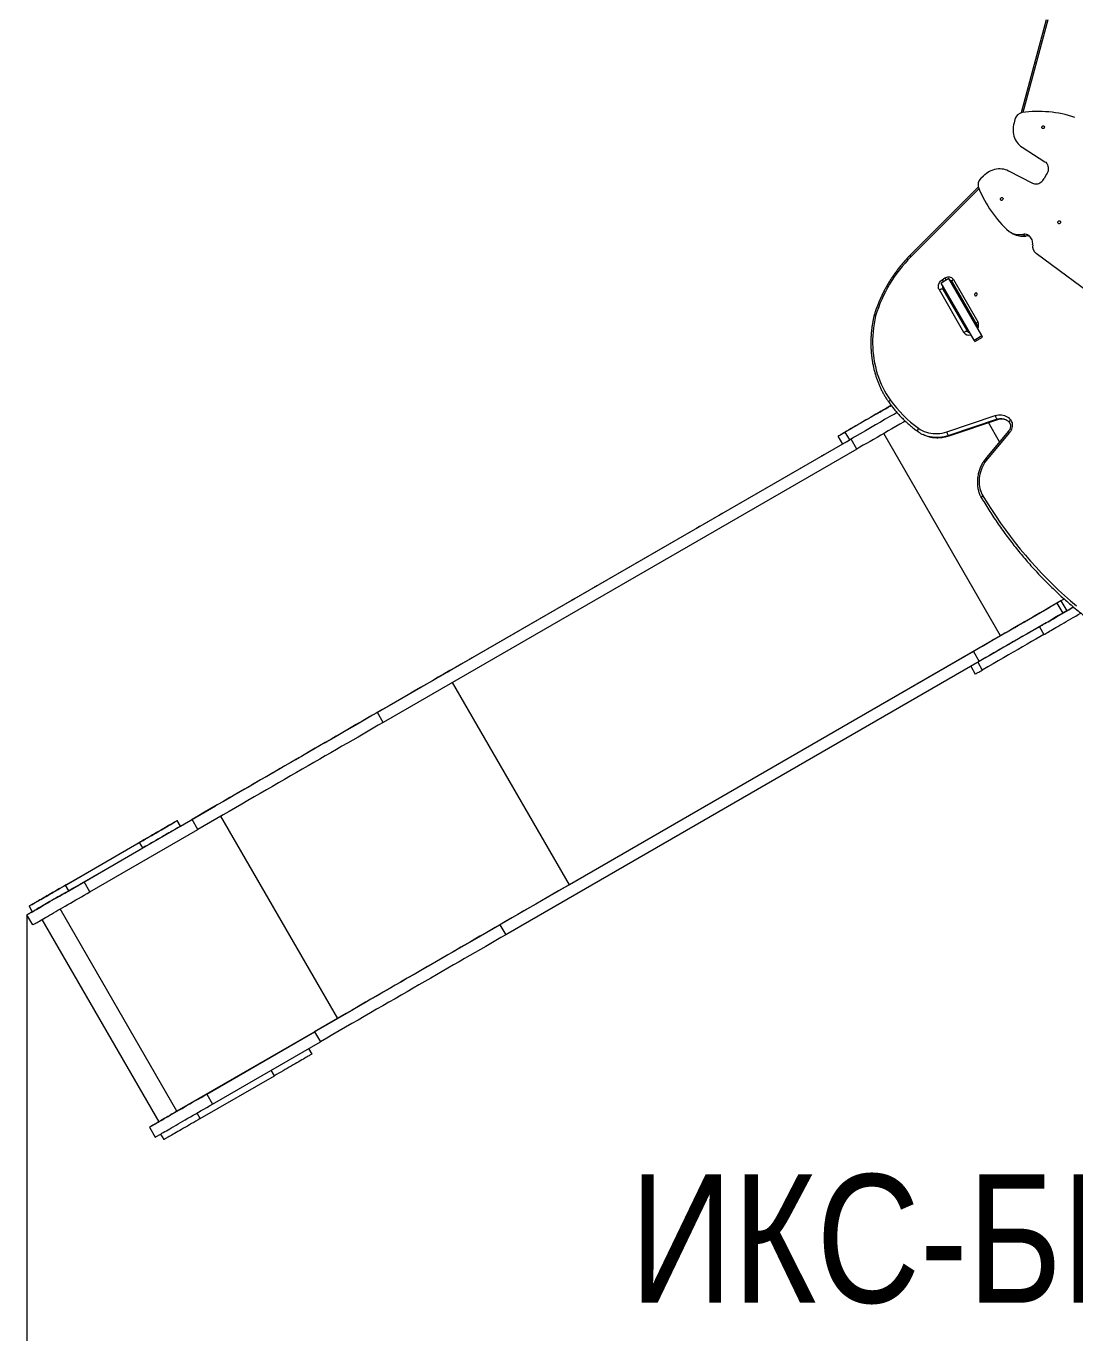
# Model space of a CAD drawing. Header units: millimetres. Extents: x -5713 to 5719, y -6024 to 5481.
# Drawn here: x -3600 to -1148, y -1037 to 2017 of the extents above; entities that cross this region are included whole.
import ezdxf

# ---------------------------------------------------------------- set-up
doc = ezdxf.new("R2010")
doc.units = ezdxf.units.MM
for name, color, linetype in [('DIKOM_АРТИКУЛ', 7, 'Continuous'), ('DIKOM_ОБЪЕКТ', 7, 'Continuous'), ('DIKOM_РАЗМЕР_ЗОНА', 7, 'Continuous'), ('DIKOM_РАЗМЕР_ОБЪЕКТА', 7, 'Continuous')]:
    doc.layers.add(name, color=color, linetype=linetype)
doc.styles.add('style1', font='arial.ttf', dxfattribs={"width": 0.8})
doc.dimstyles.new('1-50', dxfattribs={"dimtxt": 300, "dimasz": 200, "dimexe": 100, "dimexo": 0, "dimgap": 100, "dimtad": 1, "dimdec": 0, "dimtxsty": 'style1', "dimcen": 0, "dimclrd": 7, "dimclre": 7, "dimadec": 1, "dimazin": 2, "dimtfac": 1, "dimtdec": 0, "dimtmove": 1, "dimatfit": 3, "dimfxl": 0, "dimlwd": 25, "dimlwe": 18, "dimarcsym": 0})

# ---------------------------------------------------------------- blocks, each defined once
blk = doc.blocks.new('*D16')
at = {"layer": 'Defpoints', "color": 0, "transparency": 16777216}
for p in [(2713.8, 2377.7), (-3598, -60.3), (-3598, -5183.9)]:
    blk.add_point(p, dxfattribs=at)
at = {"layer": 'DIKOM_РАЗМЕР_ОБЪЕКТА', "color": 7, "lineweight": 18, "transparency": 16777216}
for p, q in [((2713.8, 2377.7), (2713.8, -5283.9)), ((-3598, -60.3), (-3598, -5283.9))]:
    blk.add_line(p, q, dxfattribs=at)
at = {"layer": 'DIKOM_РАЗМЕР_ОБЪЕКТА', "color": 7, "lineweight": 25, "transparency": 16777216}
blk.add_line((2513.8, -5183.9), (-3398, -5183.9), dxfattribs=at)
at = {"layer": 'DIKOM_РАЗМЕР_ОБЪЕКТА', "color": 7, "transparency": 16777216}
for points in [[(-3398, -5150.5), (-3398, -5217.2), (-3598, -5183.9)], [(2513.8, -5150.5), (2513.8, -5217.2), (2713.8, -5183.9)]]:
    blk.add_solid(points, dxfattribs=at)
at = {"layer": 'DIKOM_РАЗМЕР_ОБЪЕКТА', "color": 0, "transparency": 16777216, "insert": (-444.9, -4930.6), "char_height": 300, "attachment_point": 5, "style": 'style1'}
blk.add_mtext('6300', dxfattribs=at)
blk = doc.blocks.new('*D14')
at = {"layer": 'Defpoints', "color": 0, "transparency": 16777216}
for p in [(3820.9, 1133.9), (-5713, -129.1), (3820.9, -5924.4)]:
    blk.add_point(p, dxfattribs=at)
at = {"layer": 'DIKOM_РАЗМЕР_ЗОНА', "color": 7, "lineweight": 18, "transparency": 16777216}
for p, q in [((3820.9, 1133.9), (3820.9, -6024.4)), ((-5713, -129.1), (-5713, -6024.4))]:
    blk.add_line(p, q, dxfattribs=at)
at = {"layer": 'DIKOM_РАЗМЕР_ЗОНА', "color": 7, "lineweight": 25, "transparency": 16777216}
blk.add_line((-5513, -5924.4), (3620.9, -5924.4), dxfattribs=at)
at = {"layer": 'DIKOM_РАЗМЕР_ЗОНА', "color": 7, "transparency": 16777216}
for points in [[(-5513, -5891.1), (-5513, -5957.7), (-5713, -5924.4)], [(3620.9, -5891.1), (3620.9, -5957.7), (3820.9, -5924.4)]]:
    blk.add_solid(points, dxfattribs=at)
at = {"layer": 'DIKOM_РАЗМЕР_ЗОНА', "color": 0, "transparency": 16777216, "insert": (-409.5, -5671.2), "char_height": 300, "attachment_point": 5, "style": 'style1'}
blk.add_mtext('9600', dxfattribs=at)

msp = doc.modelspace()

# ---------------------------------------------------------------- linework, layer by layer
at = {"layer": 'DIKOM_ОБЪЕКТ', "color": 7, "linetype": 'Continuous', "lineweight": 15}
for p, q in [((-1215.3, 2032), (-1273.6, 1814.3)), ((-1211.4, 2032), (-1269.5, 1815.1)), ((-1288.2, 1798.7), (-1290.3, 1791)), ((-1271.5, 1734), (-1218.3, 1700.2)), ((-1367.6, 1661.3), (-1361.9, 1667)), ((-1303.2, 1679.2), (-1247.3, 1650)), ((-1214, 1671.1), (-1220, 1660.8)), ((-1373.8, 1640.8), (-1533.1, 1481.4)), ((-1372.4, 1636.9), (-1531.2, 1478.1)), ((-1298.9, 1535.5), (-1292.2, 1531.6)), ((-1269.7, 1530.3), (-1263, 1526.4)), ((-1055.2, 1349.4), (-1238.7, 1485.6)), ((-1442.5, 1427.1), (-1460.7, 1416.6)), ((-1383.7, 1283.2), (-1460.7, 1416.6)), ((-1458.4, 1424.2), (-1451.9, 1428.5)), ((-1365.5, 1293.7), (-1442.5, 1427.1)), ((-1434.9, 1419.5), (-1377.8, 1320.7)), ((-1432, 1424.9), (-1374.9, 1326)), ((-1407.5, 1301.3), (-1464.8, 1400.6)), ((-1456.3, 1402.9), (-1399, 1303.6)), ((-1455.8, 1402.6), (-1456.3, 1402.9)), ((-1398.5, 1303.4), (-1455.8, 1402.6)), ((-1397.9, 1302.7), (-1455.2, 1402)), ((-1411.6, 1375.3), (-1412.4, 1374.8)), ((-1411.8, 1374.7), (-1412.1, 1374.5)), ((-1386.5, 1330), (-1384.1, 1331.4)), ((-1385.5, 1328.3), (-1383, 1329.7)), ((-1399, 1303.6), (-1398.5, 1303.4)), ((-1383.7, 1283.2), (-1365.5, 1293.7)), ((-1381.8, 1279.9), (-1383.7, 1283.2)), ((-1381.8, 1279.9), (-1363.6, 1290.4)), ((-1363.6, 1290.4), (-1365.5, 1293.7)), ((-1598.5, 1118.2), (-1598.5, 1118.2)), ((-1447.5, 1068.8), (-1334, 1106.8)), ((-1514.7, 1069.2), (-1514.3, 1069)), ((-1329.5, 1098), (-1443, 1059.9)), ((-1441.8, 1059.7), (-1328.3, 1097.8)), ((-1303, 1070.4), (-1354.9, 1008.5)), ((-1323.9, 1045.5), (-1349.9, 1090.5)), ((-1671.4, 1051.8), (-2778.7, 412.7)), ((-1691.4, 1040.3), (-2583, 525.7)), ((-1701.9, 1058.5), (-1691.4, 1040.3)), ((-1685.5, 1067.9), (-1675, 1049.7)), ((-1657.9, 1028.4), (-1671.4, 1051.8)), ((-1321.8, 592), (-1594.8, 1064.8)), ((-1300.6, 1067.5), (-1352.5, 1005.6)), ((-1657.9, 1028.4), (-2765.2, 389.3)), ((-1180.6, 673.5), (-1190, 668.1)), ((-1180.6, 673.5), (-1167.1, 650.1)), ((-1190, 668.1), (-1176.5, 644.7)), ((-1167.1, 650.1), (-1176.5, 644.7)), ((-1231.1, 613.1), (-1220.6, 594.9)), ((-1321.8, 592), (-2329.9, 10.2)), ((-1384.9, 555.6), (-2492.2, -83.5)), ((-1384.9, 555.6), (-1371.4, 532.2)), ((-1371.4, 532.2), (-2478.7, -106.9)), ((-1391.4, 520.7), (-1380.9, 502.5)), ((-1375, 530.1), (-1364.5, 511.9)), ((-2329.9, 10.2), (-2602.8, 483)), ((-2765.2, 389.3), (-2778.7, 412.7)), ((-3239, 147), (-3157, 194.3)), ((-3464.3, 16.9), (-3211.9, 162.6)), ((-3239, 147), (-3246.5, 160)), ((-3198.4, 139.2), (-3211.9, 162.6)), ((-2871.4, -302.4), (-3144.4, 170.4)), ((-3450.8, -6.5), (-3198.4, 139.2)), ((-3507.8, 9.1), (-3334.6, 109.1)), ((-3504.8, 10.9), (-3331.6, 110.8)), ((-3500.3, -3.9), (-3327.1, 96.1)), ((-3327.1, 96.1), (-3334.6, 109.1)), ((-3500.3, -3.9), (-3507.8, 9.1)), ((-3450.8, -6.5), (-3464.3, 16.9)), ((-3598, -60.3), (-3598, -60.3)), ((-3584.5, -83.7), (-3598, -60.3)), ((-3584.5, -83.7), (-3598, -60.3)), ((-3592.9, -40), (-3585.4, -53)), ((-3247.3, -519.5), (-3520.3, -46.6)), ((-3584.5, -83.7), (-3584.5, -83.7)), ((-3562.9, -71.2), (-3289.9, -544)), ((-2492.2, -83.5), (-2478.7, -106.9)), ((-2871.4, -302.4), (-3247.3, -519.5)), ((-3177.8, -479.3), (-2925.4, -333.7)), ((-2925.4, -333.7), (-2911.9, -357)), ((-3164.3, -502.7), (-2911.9, -357)), ((-2931.5, -385.6), (-2939, -372.7)), ((-3019.6, -436.5), (-3027.1, -423.5)), ((-3192.8, -536.5), (-3019.6, -436.5)), ((-3177.8, -479.3), (-3164.3, -502.7)), ((-3192.8, -536.5), (-3200.3, -523.5)), ((-3311.5, -556.5), (-3311.5, -556.5)), ((-3311.5, -556.5), (-3298, -579.9)), ((-3311.5, -556.5), (-3298, -579.9)), ((-3298, -579.9), (-3298, -579.9)), ((-3285.4, -572.6), (-3277.9, -585.6))]:
    msp.add_line(p, q, dxfattribs=at)
at = {"layer": 'DIKOM_ОБЪЕКТ', "color": 7, "linetype": 'Continuous', "lineweight": 15, "flags": 128}
for points in [[(-1290.3, 1791), (-1291.3, 1786.5), (-1292, 1782), (-1292.4, 1777.5), (-1292.4, 1773), (-1292.1, 1768.6), (-1291.4, 1764.2), (-1290.4, 1760), (-1289.1, 1756), (-1287.4, 1752.1), (-1285.4, 1748.5), (-1283.2, 1745), (-1280.6, 1741.8), (-1277.8, 1738.9), (-1274.8, 1736.3), (-1271.5, 1734)], [(-1224, 1777.7), (-1224.8, 1778.4), (-1225.2, 1779.3), (-1225.4, 1780.3), (-1225.2, 1781.5), (-1224.7, 1782.5), (-1223.9, 1783.3), (-1223, 1783.9), (-1222, 1784.1), (-1221, 1784), (-1220.1, 1783.5), (-1219.5, 1782.7), (-1219.2, 1781.7), (-1219.2, 1780.6), (-1219.5, 1779.5), (-1220.2, 1778.6), (-1221, 1777.8), (-1222.1, 1777.4), (-1223.1, 1777.4), (-1224, 1777.7)], [(-1361.9, 1667), (-1358.5, 1670.1), (-1355, 1673), (-1351.2, 1675.5), (-1347.4, 1677.8), (-1343.4, 1679.7), (-1339.3, 1681.3), (-1335.2, 1682.5), (-1331, 1683.4), (-1326.8, 1683.9), (-1322.6, 1684), (-1318.5, 1683.8), (-1314.5, 1683.2), (-1310.6, 1682.2), (-1306.8, 1680.9), (-1303.2, 1679.2)], [(-1218.3, 1700.2), (-1216.3, 1698.7), (-1214.6, 1696.9), (-1213.1, 1694.9), (-1211.9, 1692.6), (-1211, 1690.1), (-1210.4, 1687.5), (-1210.2, 1684.7), (-1210.3, 1681.9), (-1210.7, 1679.1), (-1211.5, 1676.4), (-1212.6, 1673.7), (-1214, 1671.1)], [(-1247.3, 1650), (-1245, 1649), (-1242.6, 1648.4), (-1240.1, 1648.1), (-1237.5, 1648.2), (-1234.9, 1648.7), (-1232.3, 1649.5), (-1229.8, 1650.7), (-1227.5, 1652.2), (-1225.3, 1653.9), (-1223.2, 1656), (-1221.5, 1658.3), (-1220, 1660.8)], [(-1320.8, 1610.1), (-1321.5, 1610.8), (-1322, 1611.7), (-1322.2, 1612.7), (-1322, 1613.9), (-1321.5, 1614.9), (-1320.7, 1615.7), (-1319.7, 1616.3), (-1318.7, 1616.5), (-1317.7, 1616.4), (-1316.9, 1615.9), (-1316.3, 1615.1), (-1315.9, 1614.1), (-1315.9, 1613), (-1316.3, 1611.9), (-1316.9, 1611), (-1317.8, 1610.2), (-1318.8, 1609.8), (-1319.8, 1609.8), (-1320.8, 1610.1)], [(-1186.3, 1555.6), (-1187.1, 1556.2), (-1187.5, 1557.1), (-1187.7, 1558.2), (-1187.5, 1559.3), (-1187, 1560.3), (-1186.2, 1561.2), (-1185.3, 1561.8), (-1184.3, 1562), (-1183.3, 1561.8), (-1182.4, 1561.3), (-1181.8, 1560.6), (-1181.5, 1559.6), (-1181.5, 1558.5), (-1181.8, 1557.4), (-1182.5, 1556.4), (-1183.4, 1555.7), (-1184.4, 1555.3), (-1185.4, 1555.3), (-1186.3, 1555.6)], [(-1246.7, 1505.9), (-1246.5, 1508.9), (-1246.7, 1511.9), (-1247.2, 1514.7), (-1248, 1517.5), (-1249.2, 1520), (-1250.6, 1522.4), (-1252.4, 1524.5), (-1254.3, 1526.3), (-1256.6, 1527.8), (-1258.9, 1529), (-1261.5, 1529.9), (-1264.2, 1530.4), (-1266.9, 1530.5), (-1269.7, 1530.3)], [(-1531.2, 1478.1), (-1531.9, 1479), (-1532.5, 1479.8), (-1532.9, 1480.5), (-1533.1, 1481), (-1533.1, 1481.4), (-1533.1, 1481.4)], [(-1464.8, 1400.6), (-1465.8, 1402.6), (-1466.5, 1404.8), (-1466.8, 1407.1), (-1466.8, 1409.6), (-1466.5, 1412), (-1465.8, 1414.4), (-1464.8, 1416.7), (-1463.6, 1418.9), (-1462.1, 1420.9), (-1460.3, 1422.7), (-1458.4, 1424.2)], [(-1451.9, 1428.5), (-1449.8, 1429.7), (-1447.6, 1430.6), (-1445.3, 1431.1), (-1443, 1431.3), (-1440.8, 1431.1), (-1438.6, 1430.5), (-1436.6, 1429.6), (-1434.9, 1428.3), (-1433.3, 1426.7), (-1432, 1424.9)], [(-1434.9, 1419.5), (-1435.1, 1419.9), (-1435.1, 1420.6), (-1434.9, 1421.4), (-1434.5, 1422.3), (-1433.9, 1423.1), (-1433, 1424), (-1432, 1424.9)], [(-1464.8, 1400.6), (-1463.7, 1401.3), (-1462.5, 1402), (-1461.3, 1402.5), (-1460.1, 1402.9), (-1458.9, 1403.2), (-1457.9, 1403.2), (-1457, 1403.1), (-1456.3, 1402.9)], [(-1455.8, 1402.6), (-1455.3, 1402.2), (-1455.2, 1402)], [(-1411.7, 1373.7), (-1411.8, 1374.1), (-1411.8, 1374.5), (-1411.7, 1374.9), (-1411.5, 1375.4), (-1411.2, 1376), (-1410.7, 1376.5), (-1410.3, 1376.9)], [(-1377.7, 1393.2), (-1378.6, 1393.5), (-1379.6, 1393.4), (-1380.6, 1393), (-1381.5, 1392.3), (-1382.1, 1391.4), (-1382.5, 1390.3), (-1382.5, 1389.2), (-1382.2, 1388.2), (-1381.6, 1387.4), (-1380.7, 1386.9), (-1379.7, 1386.7), (-1378.7, 1387), (-1377.7, 1387.5), (-1377, 1388.4), (-1376.5, 1389.4), (-1376.3, 1390.5), (-1376.4, 1391.6), (-1376.9, 1392.5), (-1377.7, 1393.2)], [(-1395.8, 1346.1), (-1395.9, 1346.4), (-1395.9, 1346.9), (-1395.8, 1347.3), (-1395.6, 1347.8), (-1395.2, 1348.3), (-1394.8, 1348.9), (-1394.4, 1349.3)], [(-1613.9, 1339.6), (-1615.8, 1330.4), (-1617.4, 1321.2), (-1618.8, 1311.9), (-1619.8, 1302.7), (-1620.5, 1293.4), (-1620.8, 1284.2), (-1620.9, 1275.1), (-1620.6, 1266), (-1620, 1256.9), (-1619.1, 1247.9), (-1617.9, 1239), (-1616.4, 1230.2), (-1614.5, 1221.6), (-1612.4, 1213), (-1609.9, 1204.6), (-1607.2, 1196.3), (-1604.1, 1188.2), (-1600.8, 1180.3), (-1597.1, 1172.5), (-1593.2, 1164.9), (-1589, 1157.6), (-1584.5, 1150.4), (-1579.8, 1143.5)], [(-1377.9, 1320.7), (-1378, 1321.1), (-1378, 1321.7), (-1377.8, 1322.5), (-1377.4, 1323.4), (-1376.8, 1324.3), (-1375.9, 1325.1), (-1374.9, 1326)], [(-1407.5, 1301.3), (-1406.4, 1302.1), (-1405.2, 1302.7), (-1404, 1303.3), (-1402.8, 1303.7), (-1401.6, 1303.9), (-1400.6, 1304), (-1399.7, 1303.9), (-1399, 1303.6)], [(-1398.5, 1303.4), (-1398, 1302.9), (-1397.9, 1302.8)], [(-1577.4, 1130.4), (-1581.7, 1127.9), (-1586.7, 1125), (-1591.8, 1122), (-1597, 1119.1), (-1602.2, 1116), (-1607.4, 1113), (-1612.7, 1110), (-1618, 1106.9), (-1623.2, 1103.9), (-1628.4, 1100.9), (-1633.6, 1097.9), (-1638.7, 1095), (-1643.7, 1092.1), (-1648.6, 1089.3), (-1653.3, 1086.5), (-1657.9, 1083.8), (-1662.4, 1081.3), (-1666.7, 1078.8), (-1670.8, 1076.4), (-1674.7, 1074.2), (-1678.4, 1072.1), (-1681.8, 1070.1), (-1685, 1068.2), (-1688, 1066.5), (-1690.7, 1065), (-1693.1, 1063.6), (-1695.2, 1062.3), (-1697.1, 1061.3), (-1698.6, 1060.4), (-1699.9, 1059.6), (-1700.8, 1059.1), (-1701.5, 1058.7), (-1701.8, 1058.5), (-1701.8, 1058.5), (-1701.6, 1058.6), (-1701, 1059), (-1700.1, 1059.5), (-1698.9, 1060.2), (-1697.4, 1061.1), (-1695.6, 1062.1), (-1693.5, 1063.3), (-1691.1, 1064.7), (-1688.4, 1066.2), (-1685.5, 1067.9)], [(-1577.3, 1130.3), (-1580.6, 1128.4), (-1591.1, 1122.4), (-1601.9, 1116.1), (-1613, 1109.8), (-1624.4, 1103.2), (-1636, 1096.5), (-1648, 1089.6), (-1660.2, 1082.5), (-1672.7, 1075.3), (-1685.5, 1067.9)], [(-1577.4, 1130.3), (-1579.6, 1129), (-1583, 1127.1), (-1586.2, 1125.2), (-1589.5, 1123.4), (-1592.6, 1121.6), (-1595.6, 1119.8), (-1598.5, 1118.2)], [(-1593.8, 1120.8), (-1590.4, 1122.8), (-1586.9, 1124.8), (-1583.4, 1126.8), (-1579.9, 1128.9), (-1577.4, 1130.3)], [(-1579.8, 1143.5), (-1580.8, 1142.5), (-1581.6, 1141.5), (-1582.3, 1140.5), (-1582.7, 1139.5), (-1582.9, 1138.6), (-1582.8, 1137.8), (-1582.5, 1137.2)], [(-1563.8, 1113.9), (-1570.1, 1110.2), (-1580.6, 1104.2), (-1591.4, 1098), (-1602.5, 1091.6), (-1613.9, 1085), (-1625.5, 1078.3), (-1637.5, 1071.4), (-1649.7, 1064.3), (-1662.2, 1057.1), (-1675, 1049.7)], [(-1598.5, 1118.2), (-1601.1, 1116.7), (-1603.5, 1115.3), (-1605.6, 1114), (-1607.5, 1113), (-1609.1, 1112), (-1610.4, 1111.3), (-1611.4, 1110.7), (-1612.1, 1110.3), (-1612.5, 1110.1), (-1612.6, 1110), (-1612.3, 1110.2), (-1611.7, 1110.5), (-1610.8, 1111), (-1609.6, 1111.7), (-1608.1, 1112.6), (-1606.3, 1113.6), (-1604.3, 1114.8), (-1602, 1116.1), (-1599.5, 1117.6), (-1596.7, 1119.2), (-1593.8, 1120.8)], [(-1585, 1125.9), (-1584.9, 1126), (-1584.4, 1126.3), (-1583.7, 1126.7), (-1582.8, 1127.2), (-1581.8, 1127.8), (-1580.8, 1128.4), (-1579.8, 1128.9), (-1579, 1129.4), (-1578.5, 1129.7), (-1578.1, 1129.9), (-1578.1, 1129.9), (-1578.5, 1129.7), (-1579, 1129.4), (-1579.8, 1128.9), (-1580.8, 1128.4), (-1581.8, 1127.8), (-1582.8, 1127.2), (-1583.7, 1126.7), (-1584.4, 1126.3), (-1584.9, 1126), (-1585, 1125.9)], [(-1334, 1106.8), (-1330.4, 1107.8), (-1326.7, 1108.5), (-1323.1, 1108.7), (-1319.4, 1108.5), (-1315.9, 1108), (-1312.5, 1107), (-1309.2, 1105.7), (-1306.1, 1104), (-1303.3, 1101.9), (-1300.7, 1099.5), (-1298.3, 1096.8)], [(-1334, 1106.8), (-1333.7, 1105.4), (-1333.3, 1104), (-1332.8, 1102.7), (-1332.2, 1101.4), (-1331.6, 1100.2), (-1330.9, 1099.2), (-1330.2, 1098.5), (-1329.5, 1098)], [(-1544.6, 1093.8), (-1548.4, 1091.6), (-1557.6, 1086.3), (-1566.7, 1081.1), (-1575.7, 1075.9), (-1584.5, 1070.8), (-1593.3, 1065.7), (-1601.9, 1060.7), (-1610.4, 1055.8), (-1618.7, 1051), (-1626.9, 1046.3), (-1634.9, 1041.7), (-1642.7, 1037.2), (-1650.4, 1032.7), (-1657.9, 1028.4)], [(-1513.7, 1077.3), (-1514.5, 1076), (-1515.1, 1074.7), (-1515.5, 1073.5), (-1515.7, 1072.3), (-1515.7, 1071.2), (-1515.5, 1070.3), (-1515.1, 1069.6), (-1514.7, 1069.2)], [(-1513.7, 1077.3), (-1509.4, 1074.4), (-1504.8, 1071.9), (-1500.1, 1069.7), (-1495.2, 1068), (-1490.2, 1066.5), (-1485.1, 1065.5), (-1479.8, 1064.8), (-1474.5, 1064.5), (-1469.1, 1064.6), (-1463.7, 1065.1), (-1458.3, 1065.9), (-1452.9, 1067.2), (-1447.5, 1068.8)], [(-1300.6, 1067.5), (-1301.5, 1068.3), (-1302.2, 1069.1), (-1302.7, 1069.7), (-1303, 1070.1), (-1303.1, 1070.3), (-1303, 1070.4)], [(-1298.3, 1096.8), (-1296.9, 1094.6), (-1295.8, 1092.1), (-1295, 1089.5), (-1294.5, 1086.7), (-1294.4, 1083.9), (-1294.6, 1081), (-1295.2, 1078.1), (-1296.1, 1075.2), (-1297.3, 1072.5), (-1298.9, 1069.9), (-1300.6, 1067.5)], [(-1691.4, 1040.3), (-1691.3, 1040.3), (-1691.1, 1040.5), (-1690.5, 1040.8), (-1689.6, 1041.3), (-1688.4, 1042), (-1686.9, 1042.9), (-1685.1, 1043.9), (-1683, 1045.1), (-1680.6, 1046.5), (-1677.9, 1048), (-1675, 1049.7)], [(-1658.8, 1059.1), (-1663.9, 1056.1), (-1671.4, 1051.8)], [(-1443, 1059.9), (-1448.4, 1058.3), (-1453.8, 1057), (-1459.2, 1056.1), (-1464.7, 1055.5), (-1470.1, 1055.3), (-1475.4, 1055.5), (-1480.7, 1056), (-1486, 1056.8), (-1491.1, 1058), (-1496.1, 1059.6), (-1501, 1061.5), (-1502.8, 1062.3)], [(-1447.5, 1068.8), (-1447.2, 1067.4), (-1446.8, 1066), (-1446.3, 1064.6), (-1445.7, 1063.3), (-1445.1, 1062.2), (-1444.4, 1061.2), (-1443.7, 1060.4), (-1443, 1059.9)], [(-1740.8, 1011.8), (-1740.7, 1011.9), (-1740.2, 1012.1), (-1739.5, 1012.5), (-1738.6, 1013), (-1737.6, 1013.6), (-1736.6, 1014.2), (-1735.6, 1014.8), (-1734.8, 1015.2), (-1734.2, 1015.6), (-1733.9, 1015.8), (-1733.9, 1015.8), (-1734.2, 1015.6), (-1734.8, 1015.2), (-1735.6, 1014.8), (-1736.6, 1014.2), (-1737.6, 1013.6), (-1738.6, 1013), (-1739.5, 1012.5), (-1740.2, 1012.1), (-1740.7, 1011.9), (-1740.8, 1011.8)], [(-1352.5, 1005.6), (-1353.3, 1006.5), (-1354, 1007.2), (-1354.5, 1007.8), (-1354.8, 1008.2), (-1354.9, 1008.5), (-1354.9, 1008.5)], [(-1352.5, 1005.6), (-1355.6, 1001.7), (-1358.5, 997.5), (-1361.1, 993.2), (-1363.5, 988.7), (-1365.6, 984.1), (-1367.4, 979.4), (-1368.9, 974.7), (-1370.1, 969.8), (-1371, 964.9), (-1371.6, 960.1), (-1371.9, 955.2), (-1371.9, 950.3), (-1371.5, 945.6), (-1370.9, 940.9), (-1369.9, 936.3), (-1368.6, 931.8), (-1367, 927.5), (-1365.2, 923.4), (-1363, 919.4)], [(-1363, 919.4), (-1364.1, 918.5), (-1365, 917.6), (-1365.7, 916.6), (-1366.1, 915.7), (-1366.3, 914.9), (-1366.3, 914.1), (-1366.1, 913.7)], [(-1363, 919.4), (-1353.1, 903), (-1342.8, 886.9), (-1332.3, 871), (-1321.6, 855.3), (-1310.5, 839.8), (-1299.2, 824.6), (-1287.6, 809.6), (-1275.8, 794.8), (-1263.7, 780.3), (-1251.4, 766.1), (-1238.8, 752.2), (-1226, 738.4), (-1212.9, 725), (-1199.6, 711.8), (-1186, 699), (-1172.2, 686.4), (-1158.2, 674), (-1144, 662)], [(-1979.7, 873.9), (-1979.5, 874), (-1979.1, 874.3), (-1978.4, 874.7), (-1977.5, 875.2), (-1976.5, 875.8), (-1975.4, 876.4), (-1974.5, 876.9), (-1973.7, 877.4), (-1973.1, 877.7), (-1972.8, 877.9), (-1972.8, 877.9), (-1973.1, 877.7), (-1973.7, 877.4), (-1974.5, 876.9), (-1975.4, 876.4), (-1976.5, 875.8), (-1977.5, 875.2), (-1978.4, 874.7), (-1979.1, 874.3), (-1979.5, 874), (-1979.7, 873.9)], [(-2032.7, 843.3), (-2032.6, 843.4), (-2032.1, 843.6), (-2031.4, 844), (-2030.5, 844.6), (-2029.5, 845.1), (-2028.5, 845.7), (-2027.6, 846.3), (-2026.7, 846.7), (-2026.2, 847.1), (-2025.9, 847.3), (-2025.9, 847.3), (-2026.2, 847.1), (-2026.7, 846.7), (-2027.6, 846.3), (-2028.5, 845.7), (-2029.5, 845.1), (-2030.5, 844.6), (-2031.4, 844), (-2032.1, 843.6), (-2032.6, 843.4), (-2032.7, 843.3)], [(-2271.6, 705.4), (-2271.4, 705.5), (-2271, 705.8), (-2270.3, 706.2), (-2269.4, 706.7), (-2268.4, 707.3), (-2267.4, 707.9), (-2266.4, 708.4), (-2265.6, 708.9), (-2265, 709.2), (-2264.7, 709.4), (-2264.7, 709.4), (-2265, 709.2), (-2265.6, 708.9), (-2266.4, 708.4), (-2267.4, 707.9), (-2268.4, 707.3), (-2269.4, 706.7), (-2270.3, 706.2), (-2271, 705.8), (-2271.4, 705.5), (-2271.6, 705.4)], [(-2324.7, 674.8), (-2324.5, 674.9), (-2324.1, 675.1), (-2323.4, 675.5), (-2322.5, 676.1), (-2321.5, 676.6), (-2320.4, 677.2), (-2319.5, 677.8), (-2318.7, 678.3), (-2318.1, 678.6), (-2317.8, 678.8), (-2317.8, 678.8), (-2318.1, 678.6), (-2318.7, 678.3), (-2319.5, 677.8), (-2320.4, 677.2), (-2321.5, 676.6), (-2322.5, 676.1), (-2323.4, 675.5), (-2324.1, 675.1), (-2324.5, 674.9), (-2324.7, 674.8)], [(-1172.9, 678), (-1174.9, 676.8), (-1184.4, 671.4), (-1193.8, 665.9), (-1203.1, 660.5), (-1212.4, 655.2), (-1221.6, 649.9), (-1230.7, 644.6), (-1239.7, 639.5), (-1248.5, 634.3), (-1257.3, 629.3), (-1265.9, 624.3), (-1274.4, 619.4), (-1282.7, 614.6), (-1290.9, 609.9), (-1298.9, 605.3), (-1306.7, 600.7), (-1314.4, 596.3), (-1321.8, 592)], [(-1172.9, 678), (-1174.3, 677.2), (-1180.6, 673.5)], [(-1190, 668.1), (-1199.6, 662.5), (-1209.2, 657), (-1218.8, 651.4), (-1228.4, 645.9), (-1237.9, 640.4), (-1247.4, 635), (-1256.8, 629.5), (-1266.1, 624.1), (-1275.4, 618.8), (-1284.6, 613.5), (-1293.7, 608.2), (-1302.7, 603), (-1311.5, 597.9), (-1320.3, 592.9), (-1328.9, 587.9), (-1337.4, 583), (-1345.7, 578.2), (-1353.9, 573.5), (-1361.9, 568.8), (-1369.7, 564.3), (-1377.4, 559.9), (-1384.9, 555.6)], [(-1176.5, 644.7), (-1186.1, 639.1), (-1195.7, 633.6), (-1205.3, 628.1), (-1214.9, 622.5), (-1224.4, 617), (-1233.9, 611.6), (-1243.3, 606.1), (-1252.6, 600.7), (-1261.9, 595.4), (-1271.1, 590.1), (-1280.2, 584.8), (-1289.2, 579.6), (-1298, 574.5), (-1306.8, 569.5), (-1315.4, 564.5), (-1323.9, 559.6), (-1332.2, 554.8), (-1340.4, 550.1), (-1348.4, 545.5), (-1356.2, 540.9), (-1363.9, 536.5), (-1371.4, 532.2)], [(-1231.1, 613.1), (-1229, 614.3), (-1226.7, 615.7), (-1224, 617.2), (-1221.1, 618.9), (-1217.9, 620.7), (-1214.5, 622.7), (-1210.8, 624.8), (-1206.9, 627.1), (-1202.7, 629.5), (-1198.3, 632), (-1193.7, 634.7), (-1188.9, 637.5), (-1183.9, 640.3), (-1178.8, 643.3), (-1173.4, 646.4), (-1167.9, 649.6), (-1162.3, 652.8), (-1156.5, 656.2), (-1151.3, 659.2)], [(-1220.6, 594.9), (-1218.5, 596.1), (-1216.2, 597.5), (-1213.5, 599), (-1210.6, 600.7), (-1207.4, 602.5), (-1204, 604.5), (-1200.3, 606.6), (-1196.4, 608.9), (-1192.2, 611.3), (-1187.8, 613.8), (-1183.2, 616.5), (-1178.4, 619.3), (-1173.4, 622.2), (-1168.3, 625.1), (-1162.9, 628.2), (-1157.4, 631.4), (-1151.8, 634.6), (-1146, 638), (-1140.2, 641.4), (-1134.2, 644.8), (-1134, 644.9)], [(-1151.3, 659.2), (-1154.4, 657.5), (-1160.8, 653.8), (-1167.1, 650.1)], [(-1231.1, 613.1), (-1240.4, 607.7), (-1250, 602.2), (-1259.9, 596.5), (-1270.1, 590.6), (-1280.6, 584.6), (-1291.4, 578.3), (-1302.5, 571.9), (-1313.9, 565.4), (-1325.5, 558.7), (-1337.5, 551.8), (-1349.7, 544.7), (-1358.8, 539.4)], [(-1281.1, 615.5), (-1281.3, 615.4), (-1281.7, 615.1), (-1282.4, 614.7), (-1283.3, 614.2), (-1284.3, 613.6), (-1285.3, 613), (-1286.3, 612.5), (-1287.1, 612), (-1287.7, 611.7), (-1288, 611.5), (-1288, 611.5), (-1287.7, 611.7), (-1287.1, 612), (-1286.3, 612.5), (-1285.3, 613), (-1284.3, 613.6), (-1283.3, 614.2), (-1282.4, 614.7), (-1281.7, 615.1), (-1281.3, 615.4), (-1281.1, 615.5)], [(-1220.6, 594.9), (-1229.9, 589.6), (-1239.5, 584), (-1249.4, 578.3), (-1259.6, 572.4), (-1270.1, 566.4), (-1280.9, 560.2), (-1292, 553.8), (-1303.4, 547.2), (-1315, 540.5), (-1327, 533.6), (-1339.2, 526.5), (-1351.7, 519.3), (-1364.5, 511.9)], [(-2583, 525.7), (-2596, 518.2), (-2609.2, 510.6), (-2622.7, 502.8), (-2636.3, 494.9), (-2650.1, 487), (-2664, 478.9), (-2678.2, 470.8), (-2692.5, 462.5), (-2706.9, 454.2), (-2721.6, 445.7), (-2736.4, 437.2), (-2751.3, 428.6), (-2766.4, 419.9), (-2781.6, 411.1), (-2796.9, 402.2), (-2812.4, 393.3), (-2828, 384.3), (-2843.7, 375.2), (-2859.5, 366.1), (-2875.4, 356.9), (-2891.4, 347.6), (-2907.6, 338.3), (-2923.8, 329), (-2940.1, 319.6), (-2956.4, 310.1), (-2972.9, 300.6), (-2989.4, 291.1), (-3006, 281.5), (-3022.6, 271.9), (-3039.3, 262.3), (-3056, 252.6), (-3072.8, 243), (-3089.6, 233.2), (-3106.4, 223.5), (-3123.3, 213.8), (-3140.2, 204.1), (-3157, 194.3)], [(-2563.5, 536.9), (-2563.4, 537), (-2562.9, 537.3), (-2562.2, 537.7), (-2561.3, 538.2), (-2560.3, 538.8), (-2559.3, 539.4), (-2558.3, 539.9), (-2557.5, 540.4), (-2556.9, 540.7), (-2556.6, 540.9), (-2556.6, 540.9), (-2556.9, 540.7), (-2557.5, 540.4), (-2558.3, 539.9), (-2559.3, 539.4), (-2560.3, 538.8), (-2561.3, 538.2), (-2562.2, 537.7), (-2562.9, 537.3), (-2563.4, 537), (-2563.5, 536.9)], [(-2616.6, 506.3), (-2616.4, 506.4), (-2616, 506.6), (-2615.3, 507), (-2614.4, 507.6), (-2613.4, 508.1), (-2612.4, 508.7), (-2611.4, 509.3), (-2610.6, 509.8), (-2610, 510.1), (-2609.7, 510.3), (-2609.7, 510.3), (-2610, 510.1), (-2610.6, 509.8), (-2611.4, 509.3), (-2612.4, 508.7), (-2613.4, 508.1), (-2614.4, 507.6), (-2615.3, 507), (-2616, 506.6), (-2616.4, 506.4), (-2616.6, 506.3)], [(-1380.9, 502.5), (-1380.8, 502.5), (-1380.6, 502.7), (-1380, 503), (-1379.1, 503.5), (-1377.9, 504.2), (-1376.4, 505.1), (-1374.6, 506.1), (-1372.5, 507.3), (-1370.1, 508.7), (-1367.4, 510.2), (-1364.5, 511.9)], [(-2778.7, 412.7), (-2790.1, 406.1), (-2801.7, 399.4), (-2813.4, 392.6), (-2825.4, 385.7), (-2837.5, 378.7), (-2849.9, 371.6), (-2862.3, 364.4), (-2875, 357.1), (-2887.8, 349.7), (-2900.8, 342.2), (-2913.9, 334.7), (-2927.1, 327), (-2940.5, 319.3), (-2954, 311.5), (-2967.7, 303.6), (-2981.4, 295.7), (-2995.3, 287.7), (-3009.2, 279.6), (-3023.3, 271.5), (-3037.4, 263.3), (-3051.7, 255.1), (-3066, 246.8), (-3080.4, 238.5), (-3094.8, 230.2), (-3109.3, 221.8), (-3123.9, 213.4), (-3138.5, 205), (-3153.1, 196.5), (-3167.8, 188.1), (-3182.5, 179.6), (-3197.2, 171.1), (-3211.9, 162.6)], [(-2765.2, 389.3), (-2776.6, 382.7), (-2788.2, 376), (-2799.9, 369.2), (-2811.9, 362.3), (-2824, 355.3), (-2836.4, 348.2), (-2848.8, 341), (-2861.5, 333.7), (-2874.3, 326.3), (-2887.3, 318.8), (-2900.4, 311.3), (-2913.6, 303.6), (-2927, 295.9), (-2940.5, 288.1), (-2954.2, 280.2), (-2967.9, 272.3), (-2981.8, 264.3), (-2995.7, 256.2), (-3009.8, 248.1), (-3023.9, 239.9), (-3038.2, 231.7), (-3052.5, 223.5), (-3066.9, 215.2), (-3081.3, 206.8), (-3095.8, 198.4), (-3110.4, 190), (-3125, 181.6), (-3139.6, 173.2), (-3154.3, 164.7), (-3169, 156.2), (-3183.7, 147.7), (-3198.4, 139.2)], [(-2902.5, 341.3), (-2902.4, 341.3), (-2901.9, 341.6), (-2901.2, 342), (-2900.3, 342.5), (-2899.3, 343.1), (-2898.3, 343.7), (-2897.3, 344.3), (-2896.5, 344.7), (-2895.9, 345.1), (-2895.6, 345.2), (-2895.6, 345.2), (-2895.9, 345.1), (-2896.5, 344.7), (-2897.3, 344.3), (-2898.3, 343.7), (-2899.3, 343.1), (-2900.3, 342.5), (-2901.2, 342), (-2901.9, 341.6), (-2902.4, 341.3), (-2902.5, 341.3)], [(-2969.4, 302.6), (-2969.3, 302.7), (-2968.8, 303), (-2968.1, 303.4), (-2967.2, 303.9), (-2966.2, 304.5), (-2965.2, 305.1), (-2964.2, 305.6), (-2963.4, 306.1), (-2962.8, 306.4), (-2962.5, 306.6), (-2962.5, 306.6), (-2962.8, 306.4), (-2963.4, 306.1), (-2964.2, 305.6), (-2965.2, 305.1), (-2966.2, 304.5), (-2967.2, 303.9), (-2968.1, 303.4), (-2968.8, 303), (-2969.3, 302.7), (-2969.4, 302.6)], [(-3331.6, 110.8), (-3326.5, 113.8), (-3321.4, 116.8), (-3316.3, 119.7), (-3311.3, 122.6), (-3306.4, 125.4), (-3301.6, 128.2), (-3296.8, 130.9), (-3292.2, 133.6), (-3287.8, 136.1), (-3283.5, 138.6), (-3279.4, 141), (-3275.5, 143.3), (-3271.7, 145.4), (-3268.2, 147.4), (-3264.9, 149.3), (-3261.9, 151.1), (-3259.1, 152.7), (-3256.6, 154.2), (-3254.3, 155.5), (-3252.3, 156.6), (-3250.6, 157.6), (-3249.2, 158.4), (-3248.1, 159.1), (-3247.3, 159.5), (-3246.7, 159.8), (-3246.5, 160), (-3246.6, 159.9), (-3247, 159.7), (-3247.7, 159.3), (-3248.7, 158.7), (-3250, 158), (-3251.6, 157), (-3253.4, 156), (-3255.6, 154.7), (-3258, 153.3), (-3260.7, 151.8), (-3263.6, 150.1), (-3266.8, 148.2), (-3270.2, 146.3), (-3273.9, 144.2), (-3277.7, 141.9), (-3281.8, 139.6), (-3286, 137.2), (-3290.4, 134.6), (-3294.9, 132), (-3299.6, 129.3), (-3304.4, 126.5), (-3309.3, 123.7), (-3314.2, 120.8), (-3319.3, 117.9), (-3324.4, 115), (-3329.5, 112), (-3334.6, 109.1)], [(-3239, 147), (-3239.1, 146.9), (-3239.5, 146.7), (-3240.2, 146.3), (-3241.2, 145.7), (-3242.5, 145), (-3244.1, 144), (-3245.9, 143), (-3248.1, 141.7), (-3250.5, 140.3), (-3253.2, 138.8), (-3256.1, 137.1), (-3259.3, 135.2), (-3262.7, 133.3), (-3266.4, 131.2), (-3270.2, 128.9), (-3274.3, 126.6), (-3278.5, 124.2), (-3282.9, 121.6), (-3287.4, 119), (-3292.1, 116.3), (-3296.9, 113.6), (-3301.8, 110.7), (-3306.7, 107.9), (-3311.8, 104.9), (-3316.9, 102), (-3322, 99.1), (-3327.1, 96.1)], [(-3329.7, 112), (-3329.8, 111.9), (-3330.3, 111.6), (-3331, 111.2), (-3331.9, 110.7), (-3332.9, 110.1), (-3334, 109.5), (-3334.9, 108.9), (-3335.7, 108.5), (-3336.3, 108.1), (-3336.6, 108), (-3336.5, 108), (-3336.2, 108.2), (-3335.6, 108.5), (-3334.8, 109), (-3333.8, 109.6), (-3332.8, 110.1), (-3331.8, 110.7), (-3330.9, 111.2), (-3330.2, 111.6), (-3329.8, 111.9), (-3329.7, 112)], [(-3598, -60.3), (-3597.9, -60.2), (-3597.4, -59.9), (-3596.6, -59.5), (-3595.5, -58.8), (-3594.1, -58), (-3592.3, -57), (-3590.3, -55.8), (-3587.9, -54.5), (-3585.3, -53), (-3582.4, -51.3), (-3579.2, -49.4), (-3575.7, -47.4), (-3571.9, -45.2), (-3567.9, -42.9), (-3563.6, -40.5), (-3559.1, -37.9), (-3554.4, -35.1), (-3549.4, -32.3), (-3544.3, -29.3), (-3538.9, -26.2), (-3533.4, -23), (-3527.7, -19.7), (-3521.8, -16.3), (-3515.8, -12.9), (-3509.7, -9.3), (-3503.4, -5.7), (-3497.1, -2), (-3490.6, 1.7), (-3484.1, 5.4), (-3477.5, 9.2), (-3470.9, 13.1), (-3464.3, 16.9)], [(-3507.8, 9.1), (-3512.9, 6.1), (-3518, 3.2), (-3523.1, 0.3), (-3528.1, -2.6), (-3533, -5.5), (-3537.9, -8.3), (-3542.6, -11), (-3547.2, -13.6), (-3551.6, -16.2), (-3555.9, -18.7), (-3560, -21.1), (-3564, -23.3), (-3567.7, -25.5), (-3571.2, -27.5), (-3574.5, -29.4), (-3577.5, -31.2), (-3580.3, -32.8), (-3582.9, -34.2), (-3585.1, -35.5), (-3587.1, -36.7), (-3588.8, -37.7), (-3590.2, -38.5), (-3591.3, -39.1), (-3592.2, -39.6), (-3592.7, -39.9), (-3592.9, -40), (-3592.8, -40), (-3592.4, -39.7), (-3591.7, -39.3), (-3590.7, -38.8), (-3589.4, -38), (-3587.8, -37.1), (-3586, -36), (-3583.8, -34.8), (-3581.4, -33.4), (-3578.7, -31.8), (-3575.8, -30.1), (-3572.6, -28.3), (-3569.2, -26.3), (-3565.5, -24.2), (-3561.7, -22), (-3557.7, -19.7), (-3553.4, -17.2), (-3549, -14.7), (-3544.5, -12.1), (-3539.8, -9.4), (-3535, -6.6), (-3530.2, -3.8), (-3525.2, -0.9), (-3520.1, 2), (-3515.1, 4.9), (-3509.9, 7.9), (-3504.8, 10.9)], [(-3502.8, 12), (-3503, 11.9), (-3503.5, 11.6), (-3504.2, 11.2), (-3505.1, 10.7), (-3506.1, 10.1), (-3507.1, 9.5), (-3508.1, 8.9), (-3508.9, 8.5), (-3509.4, 8.2), (-3509.7, 8), (-3509.7, 8), (-3509.4, 8.2), (-3508.8, 8.5), (-3508, 9), (-3507, 9.6), (-3506, 10.2), (-3505, 10.7), (-3504.1, 11.3), (-3503.4, 11.7), (-3503, 11.9), (-3502.8, 12)], [(-2329.9, 10.2), (-2342.5, 2.9), (-2355.3, -4.5), (-2368.4, -12), (-2381.6, -19.7), (-2395, -27.4), (-2408.5, -35.2), (-2422.3, -43.2), (-2436.2, -51.2), (-2450.3, -59.3), (-2464.5, -67.5), (-2478.9, -75.8), (-2493.4, -84.2), (-2508, -92.7), (-2522.8, -101.2), (-2537.8, -109.8), (-2552.8, -118.5), (-2568, -127.3), (-2583.3, -136.1), (-2598.6, -145), (-2614.1, -153.9), (-2629.7, -162.9), (-2645.4, -172), (-2661.2, -181.1), (-2677, -190.2), (-2693, -199.4), (-2709, -208.6), (-2725, -217.9), (-2741.1, -227.2), (-2757.3, -236.6), (-2773.5, -245.9), (-2789.8, -255.3), (-2806.1, -264.7), (-2822.4, -274.1), (-2838.7, -283.6), (-2855.1, -293), (-2871.4, -302.4)], [(-3500.3, -3.9), (-3505.4, -6.9), (-3510.5, -9.8), (-3515.6, -12.7), (-3520.6, -15.6), (-3525.5, -18.5), (-3530.4, -21.2), (-3535.1, -24), (-3539.7, -26.6), (-3544.1, -29.2), (-3548.4, -31.7), (-3552.5, -34), (-3556.5, -36.3), (-3560.2, -38.5), (-3563.7, -40.5), (-3567, -42.4), (-3570, -44.1), (-3572.8, -45.8), (-3575.4, -47.2), (-3577.6, -48.5), (-3579.6, -49.7), (-3581.3, -50.7), (-3582.7, -51.5), (-3583.8, -52.1), (-3584.7, -52.6), (-3585.2, -52.9), (-3585.4, -53), (-3585.4, -53)], [(-3584.5, -83.7), (-3584.4, -83.6), (-3583.9, -83.3), (-3583.1, -82.9), (-3582, -82.2), (-3580.6, -81.4), (-3578.8, -80.4), (-3576.8, -79.2), (-3574.4, -77.9), (-3571.8, -76.3), (-3568.9, -74.7), (-3565.7, -72.8), (-3562.2, -70.8), (-3558.4, -68.6), (-3554.4, -66.3), (-3550.1, -63.8), (-3545.6, -61.2), (-3540.9, -58.5), (-3535.9, -55.7), (-3530.8, -52.7), (-3525.4, -49.6), (-3519.9, -46.4), (-3514.2, -43.1), (-3508.3, -39.7), (-3502.3, -36.2), (-3496.2, -32.7), (-3489.9, -29.1), (-3483.6, -25.4), (-3477.1, -21.7), (-3470.6, -17.9), (-3464, -14.1), (-3457.4, -10.3), (-3450.8, -6.5)], [(-3585.4, -53), (-3585.6, -53.1), (-3588.1, -54.6), (-3590.4, -55.9), (-3592.4, -57), (-3594.1, -58), (-3595.5, -58.8), (-3596.6, -59.5), (-3597.4, -59.9), (-3597.9, -60.2), (-3598, -60.3)], [(-2492.2, -83.5), (-2503.6, -90.1), (-2515.2, -96.8), (-2526.9, -103.6), (-2538.9, -110.5), (-2551, -117.5), (-2563.4, -124.6), (-2575.8, -131.8), (-2588.5, -139.1), (-2601.3, -146.5), (-2614.3, -154), (-2627.4, -161.6), (-2640.6, -169.2), (-2654, -177), (-2667.5, -184.8), (-2681.2, -192.6), (-2694.9, -200.6), (-2708.8, -208.6), (-2722.7, -216.6), (-2736.8, -224.7), (-2750.9, -232.9), (-2765.2, -241.1), (-2779.5, -249.4), (-2793.9, -257.7), (-2808.3, -266), (-2822.8, -274.4), (-2837.4, -282.8), (-2852, -291.2), (-2866.6, -299.7), (-2881.3, -308.2), (-2896, -316.7), (-2910.7, -325.2), (-2925.4, -333.7)], [(-2478.7, -106.9), (-2490.1, -113.5), (-2501.7, -120.2), (-2513.4, -127), (-2525.4, -133.9), (-2537.5, -140.9), (-2549.9, -148), (-2562.3, -155.2), (-2575, -162.5), (-2587.8, -169.9), (-2600.8, -177.4), (-2613.9, -185), (-2627.1, -192.6), (-2640.5, -200.3), (-2654, -208.1), (-2667.7, -216), (-2681.4, -223.9), (-2695.3, -231.9), (-2709.2, -240), (-2723.3, -248.1), (-2737.4, -256.3), (-2751.7, -264.5), (-2766, -272.8), (-2780.4, -281.1), (-2794.8, -289.4), (-2809.3, -297.8), (-2823.9, -306.2), (-2838.5, -314.6), (-2853.1, -323.1), (-2867.8, -331.5), (-2882.5, -340), (-2897.2, -348.5), (-2911.9, -357)], [(-2931.5, -385.6), (-2931.6, -385.7), (-2932, -385.9), (-2932.7, -386.3), (-2933.7, -386.9), (-2935, -387.6), (-2936.6, -388.6), (-2938.4, -389.6), (-2940.6, -390.9), (-2943, -392.3), (-2945.7, -393.8), (-2948.6, -395.5), (-2951.8, -397.4), (-2955.2, -399.3), (-2958.9, -401.4), (-2962.7, -403.7), (-2966.8, -406), (-2971, -408.4), (-2975.4, -411), (-2979.9, -413.6), (-2984.6, -416.3), (-2989.4, -419.1), (-2994.3, -421.9), (-2999.2, -424.7), (-3004.3, -427.7), (-3009.4, -430.6), (-3014.5, -433.6), (-3019.6, -436.5)], [(-3311.5, -556.5), (-3311.4, -556.4), (-3310.9, -556.2), (-3310.1, -555.7), (-3309, -555.1), (-3307.6, -554.2), (-3305.8, -553.2), (-3303.8, -552.1), (-3301.4, -550.7), (-3298.8, -549.2), (-3295.9, -547.5), (-3292.7, -545.7), (-3289.2, -543.6), (-3285.4, -541.5), (-3281.4, -539.2), (-3277.1, -536.7), (-3272.6, -534.1), (-3267.9, -531.4), (-3262.9, -528.5), (-3257.8, -525.5), (-3252.4, -522.4), (-3246.9, -519.2), (-3241.2, -515.9), (-3235.3, -512.6), (-3229.3, -509.1), (-3223.2, -505.5), (-3216.9, -501.9), (-3210.6, -498.3), (-3204.1, -494.6), (-3197.6, -490.8), (-3191, -487), (-3184.4, -483.2), (-3177.8, -479.3)], [(-3298, -579.9), (-3297.9, -579.8), (-3297.4, -579.6), (-3296.6, -579.1), (-3295.5, -578.5), (-3294.1, -577.6), (-3292.3, -576.6), (-3290.3, -575.5), (-3287.9, -574.1), (-3285.3, -572.6), (-3282.4, -570.9), (-3279.2, -569), (-3275.7, -567), (-3271.9, -564.9), (-3267.9, -562.5), (-3263.6, -560.1), (-3259.1, -557.5), (-3254.4, -554.7), (-3249.4, -551.9), (-3244.3, -548.9), (-3238.9, -545.8), (-3233.4, -542.6), (-3227.7, -539.3), (-3221.8, -535.9), (-3215.8, -532.5), (-3209.7, -528.9), (-3203.4, -525.3), (-3197.1, -521.7), (-3190.6, -517.9), (-3184.1, -514.2), (-3177.5, -510.4), (-3170.9, -506.6), (-3164.3, -502.7)], [(-3289.9, -544), (-3293.2, -545.9), (-3296.2, -547.7), (-3299.1, -549.3), (-3301.6, -550.8), (-3303.9, -552.1), (-3305.9, -553.3), (-3307.6, -554.3), (-3309, -555.1), (-3310.1, -555.7), (-3310.9, -556.2), (-3311.4, -556.4), (-3311.5, -556.5)], [(-3247.3, -519.5), (-3251, -521.6), (-3254.6, -523.7), (-3258.2, -525.7), (-3261.6, -527.7), (-3265, -529.7), (-3268.3, -531.5), (-3271.3, -533.3), (-3274.2, -535), (-3277, -536.6), (-3279.4, -538), (-3281.7, -539.3), (-3283.7, -540.5), (-3285.5, -541.5), (-3286.9, -542.3), (-3288.1, -543), (-3289, -543.5), (-3289.6, -543.9), (-3289.9, -544), (-3289.9, -544)], [(-3192.8, -536.5), (-3197.9, -539.5), (-3203, -542.4), (-3208.1, -545.3), (-3213.1, -548.2), (-3218, -551.1), (-3222.9, -553.9), (-3227.6, -556.6), (-3232.2, -559.2), (-3236.6, -561.8), (-3240.9, -564.3), (-3245, -566.7), (-3249, -568.9), (-3252.7, -571.1), (-3256.2, -573.1), (-3259.5, -575), (-3262.5, -576.7), (-3265.3, -578.4), (-3267.9, -579.8), (-3270.1, -581.1), (-3272.1, -582.3), (-3273.8, -583.3), (-3275.2, -584.1), (-3276.3, -584.7), (-3277.2, -585.2), (-3277.7, -585.5), (-3277.9, -585.6), (-3277.9, -585.6)]]:
    msp.add_lwpolyline(points, dxfattribs=at)
at = {"layer": 'DIKOM_ОБЪЕКТ', "color": 7, "linetype": 'Continuous', "lineweight": 15}
for centre, radius, start, end in [((-1267.1, 1793.5), 21.8, 99.9711, 166.0488), ((-1233.5, 1544), 273.5, 71.7816, 97.8545), ((-1352.5, 1645.6), 21.8, 133.953, 200.0264), ((-1119.6, 1741.3), 273.5, 202.141, 228.2113), ((-1276.9, 1574.2), 44.5, 235.8506, 279.2578), ((-1270.1, 1570.5), 44.7, 240.4142, 279.2088), ((-1259.8, 1506.2), 20.4, 72.0524, 98.9209), ((-1225.1, 1502.7), 21.8, 171.5219, 231.3958), ((-1296.2, 1243.8), 331.8, 135.083, 163.2178), ((-1435.3, 1435.8), 25.8, 206.7001, 218.7681), ((-1447.7, 1407.5), 9.73, 163.5973, 208.5845), ((-1447.3, 1407.2), 9.68, 165.6237, 208.6402), ((-1429, 1440), 25.7, 206.6695, 220.0186), ((-1440.8, 1415.2), 7.48, 59.8954, 83.5741), ((-1440.4, 1415), 7.5, 59.9174, 85.9504), ((-1390.4, 1317.9), 17.4, 332.7908, 27.5304), ((-1396.2, 1308), 13.2, 210.5711, 293.0832), ((-1392.4, 1307.3), 7.53, 209.6207, 239.2777), ((-1392, 1307.1), 7.53, 209.6165, 239.817), ((-1348.3, 1308.3), 284.2, 215.4563, 234.4078), ((-1320.6, 1072.8), 26.8, 61.2986, 109.5563), ((-1328.7, 1099.1), 1.39, 233.7199, 286.2845), ((-1472, 1128.7), 73.3, 234.8298, 245.1375), ((-1442.2, 1061), 1.39, 233.711, 286.3792)]:
    msp.add_arc(centre, radius, start, end, dxfattribs=at)
for points, knots in [([(-1533.1, 1481.4), (-1534.3, 1480.2), (-1537.7, 1476.8), (-1543.2, 1470.9), (-1549.6, 1463.8), (-1555.7, 1456.4), (-1561.7, 1448.9), (-1567.5, 1441.2), (-1573, 1433.3), (-1578.3, 1425.3), (-1583.4, 1417.1), (-1588.3, 1408.8), (-1592.9, 1400.3), (-1597.3, 1391.8), (-1601.4, 1383.1), (-1605.3, 1374.3), (-1608.9, 1365.4), (-1612.3, 1356.4), (-1615.2, 1347.8), (-1617, 1342.2), (-1617.8, 1339.6)], [0, 0, 0, 0, 0.030532, 0.088056, 0.145582, 0.203109, 0.260638, 0.318167, 0.375698, 0.43323, 0.490762, 0.548295, 0.605828, 0.663362, 0.720896, 0.77843, 0.835964, 0.893498, 0.951031, 1, 1, 1, 1]), ([(-1455.2, 1402), (-1455.3, 1402.2), (-1455.6, 1402.7), (-1456, 1403.8), (-1456.2, 1405.3), (-1456.3, 1406.9), (-1456.1, 1407.9), (-1456, 1408.5)], [0, 0, 0, 0, 0.096675, 0.334235, 0.563332, 0.785663, 1, 1, 1, 1]), ([(-1439.7, 1422.2), (-1439.3, 1422.2), (-1438.5, 1422.2), (-1437.5, 1421.9), (-1436.9, 1421.6), (-1436.6, 1421.4)], [0, 0, 0, 0, 0.313718, 0.69214, 1, 1, 1, 1]), ([(-1437.1, 1421.7), (-1437, 1421.7), (-1436.5, 1421.4), (-1435.8, 1420.8), (-1435.2, 1420), (-1435, 1419.6), (-1434.9, 1419.5)], [0, 0, 0, 0, 0.102017, 0.550827, 0.932336, 1, 1, 1, 1]), ([(-1617.8, 1339.5), (-1618, 1338.4), (-1618.9, 1334.4), (-1620.3, 1327.4), (-1621.8, 1318.5), (-1623, 1309.7), (-1624, 1300.8), (-1624.6, 1292), (-1625, 1283.1), (-1625.1, 1274.3), (-1624.9, 1265.6), (-1624.4, 1256.9), (-1623.6, 1248.2), (-1622.6, 1239.6), (-1621.2, 1231.2), (-1619.6, 1222.8), (-1617.7, 1214.5), (-1615.5, 1206.3), (-1613.1, 1198.3), (-1610.4, 1190.3), (-1607.4, 1182.6), (-1604.2, 1174.9), (-1600.7, 1167.5), (-1596.9, 1160.2), (-1592.9, 1153.1), (-1588.7, 1146.2), (-1585.1, 1140.9), (-1583.1, 1137.9), (-1582.5, 1137.2)], [0, 0, 0, 0, 0.015345, 0.055847, 0.096349, 0.136851, 0.17735, 0.217846, 0.258341, 0.298831, 0.339319, 0.379802, 0.42028, 0.460753, 0.501221, 0.541681, 0.582135, 0.622581, 0.663018, 0.703447, 0.743865, 0.784274, 0.824672, 0.865059, 0.905435, 0.945799, 0.986152, 1, 1, 1, 1]), ([(-1613.9, 1339.6), (-1613.9, 1339.6), (-1614.4, 1339.7), (-1615.5, 1339.8), (-1616.9, 1339.9), (-1617.7, 1339.8), (-1617.7, 1339.6), (-1617.7, 1339.5)], [0, 0, 0, 0, 0.007917, 0.211447, 0.531715, 0.851766, 1, 1, 1, 1]), ([(-1377.8, 1320.7), (-1377.8, 1320.5), (-1377.5, 1320), (-1377.1, 1318.9), (-1376.8, 1317.4), (-1376.8, 1315.8), (-1376.9, 1314.6), (-1377.1, 1313.9), (-1377.1, 1313.8)], [0, 0, 0, 0, 0.092157, 0.318612, 0.537001, 0.74894, 0.957402, 1, 1, 1, 1]), ([(-1395.7, 1300.6), (-1396.1, 1300.8), (-1396.7, 1301.2), (-1397.4, 1301.9), (-1397.8, 1302.5), (-1397.9, 1302.7)], [0, 0, 0, 0, 0.382857, 0.774303, 1, 1, 1, 1]), ([(-1393.4, 1300.1), (-1393.5, 1300.1), (-1394.1, 1300.1), (-1395, 1300.3), (-1395.8, 1300.5), (-1396.2, 1300.8), (-1396.2, 1300.9)], [0, 0, 0, 0, 0.092649, 0.494821, 0.923755, 1, 1, 1, 1]), ([(-1582.5, 1137.2), (-1581.5, 1135.8), (-1578.6, 1131.8), (-1573.7, 1125.3), (-1567.6, 1117.9), (-1561.2, 1110.7), (-1554.7, 1103.7), (-1548, 1096.9), (-1541, 1090.4), (-1533.9, 1084.1), (-1526.5, 1078), (-1520.1, 1073.1), (-1516.1, 1070.2), (-1514.7, 1069.2)], [0, 0, 0, 0, 0.052809, 0.151986, 0.251154, 0.350307, 0.449445, 0.548569, 0.64768, 0.746779, 0.845868, 0.944947, 1, 1, 1, 1]), ([(-1328.3, 1097.8), (-1327.9, 1097.9), (-1326.5, 1098.3), (-1324.2, 1098.9), (-1321.4, 1099.2), (-1318.7, 1099.3), (-1316, 1099.1), (-1313.4, 1098.6), (-1310.9, 1097.8), (-1309, 1097), (-1308, 1096.4), (-1307.7, 1096.2)], [0, 0, 0, 0, 0.06078, 0.186287, 0.3122, 0.438925, 0.566634, 0.695454, 0.825427, 0.956448, 1, 1, 1, 1]), ([(-1307.7, 1096.2), (-1307.2, 1095.9), (-1305.9, 1095.2), (-1304, 1093.7), (-1302.3, 1092), (-1301.2, 1090.7), (-1300.8, 1090.1)], [0, 0, 0, 0, 0.194567, 0.485849, 0.776381, 1, 1, 1, 1]), ([(-1301, 1090.5), (-1300.9, 1090.3), (-1300.4, 1089.6), (-1299.7, 1088.3), (-1299.1, 1086.5), (-1298.7, 1084.6), (-1298.5, 1082.6), (-1298.6, 1080.5), (-1299, 1078.4), (-1299.6, 1076.4), (-1300.4, 1074.3), (-1301.5, 1072.5), (-1302.4, 1071.2), (-1302.9, 1070.5), (-1303, 1070.4)], [0, 0, 0, 0, 0.042218, 0.142889, 0.241182, 0.337051, 0.43127, 0.524436, 0.616956, 0.709085, 0.80097, 0.892695, 0.979578, 1, 1, 1, 1]), ([(-1298.3, 1096.8), (-1298.4, 1096.8), (-1298.8, 1096.4), (-1299.7, 1095.4), (-1300.8, 1093.8), (-1301.4, 1092.1), (-1301.4, 1090.9), (-1301, 1090.5), (-1300.9, 1090.4)], [0, 0, 0, 0, 0.014383, 0.162801, 0.410139, 0.657469, 0.904792, 1, 1, 1, 1]), ([(-1502.6, 1062.2), (-1501.6, 1061.8), (-1499.1, 1060.6), (-1495, 1059.1), (-1490.3, 1057.7), (-1485.5, 1056.6), (-1480.6, 1055.7), (-1475.7, 1055.2), (-1470.7, 1055), (-1465.6, 1055.1), (-1460.5, 1055.5), (-1455.5, 1056.2), (-1450.4, 1057.2), (-1445.8, 1058.4), (-1443, 1059.3), (-1441.8, 1059.7)], [0, 0, 0, 0, 0.055233, 0.135529, 0.215851, 0.296217, 0.376641, 0.457135, 0.537708, 0.618366, 0.699114, 0.77995, 0.860875, 0.941883, 1, 1, 1, 1]), ([(-1354.9, 1008.5), (-1355.4, 1007.8), (-1357.1, 1005.8), (-1359.6, 1002.4), (-1362.4, 998.2), (-1365, 993.8), (-1367.3, 989.3), (-1369.3, 984.7), (-1371.1, 980), (-1372.6, 975.2), (-1373.9, 970.4), (-1374.9, 965.5), (-1375.6, 960.6), (-1376, 955.7), (-1376.1, 950.8), (-1375.9, 946), (-1375.5, 941.2), (-1374.7, 936.5), (-1373.7, 931.9), (-1372.4, 927.4), (-1370.8, 923.1), (-1368.9, 918.9), (-1367.3, 915.7), (-1366.3, 914), (-1366.1, 913.7)], [0, 0, 0, 0, 0.026104, 0.074143, 0.122192, 0.170248, 0.21831, 0.266375, 0.314443, 0.362512, 0.410579, 0.458642, 0.506698, 0.554742, 0.602769, 0.650774, 0.698751, 0.746692, 0.79459, 0.842436, 0.890224, 0.937946, 0.985596, 1, 1, 1, 1]), ([(-1366.1, 913.7), (-1364.5, 910.9), (-1359.8, 903.1), (-1351.8, 890.3), (-1342.2, 875.3), (-1332.3, 860.4), (-1322.1, 845.8), (-1311.8, 831.4), (-1301.2, 817.1), (-1290.4, 803.1), (-1279.3, 789.3), (-1268, 775.8), (-1256.5, 762.4), (-1244.8, 749.3), (-1232.9, 736.4), (-1220.8, 723.7), (-1208.4, 711.3), (-1195.9, 699.1), (-1183.1, 687.1), (-1170.2, 675.4), (-1157, 664), (-1143.7, 652.8), (-1130.1, 641.8), (-1116.4, 631.1), (-1102.5, 620.6), (-1090.6, 611.9), (-1083.2, 606.8), (-1080.5, 605)], [0, 0, 0, 0, 0.02193, 0.063464, 0.104998, 0.14653, 0.188061, 0.229591, 0.271119, 0.312647, 0.354174, 0.395699, 0.437224, 0.478747, 0.52027, 0.561791, 0.603312, 0.644832, 0.686351, 0.727869, 0.769387, 0.810903, 0.85242, 0.893935, 0.93545, 0.976965, 1, 1, 1, 1])]:
    msp.add_open_spline(points, degree=3, knots=knots, dxfattribs=at)

# ---------------------------------------------------------------- texts
at = {"layer": 'DIKOM_АРТИКУЛ', "color": 7, "linetype": 'Continuous', "lineweight": 15, "insert": (-2188.5, -666.9), "char_height": 300, "width": 1667.537, "attachment_point": 1, "style": 'style1'}
msp.add_mtext('ИКС-БИО-1.11', dxfattribs=at)

# ---------------------------------------------------------------- dimensions: what is measured, and where the dimension line sits
at = {"layer": 'DIKOM_РАЗМЕР_ЗОНА'}
dim = msp.add_linear_dim(base=(3820.9, -5924.4), p1=(-5713, -129.1), p2=(3820.9, 1133.9), text='9600', dimstyle='1-50', override={"dimscale": 1, "dimtix": 0, "dimtofl": 1, "dimtmove": 1, "dimatfit": 3}, dxfattribs=at)
dim.commit()
dim.dimension.update_dxf_attribs({"geometry": '*D14', "text_midpoint": (-409.5, -5924.4), "dimtype": 160})
at = {"layer": 'DIKOM_РАЗМЕР_ОБЪЕКТА'}
dim = msp.add_linear_dim(base=(-3598, -5183.9), p1=(2713.8, 2377.7), p2=(-3598, -60.3), text='6300', dimstyle='1-50', override={"dimscale": 1, "dimtix": 0, "dimtofl": 1, "dimtmove": 1, "dimatfit": 3}, dxfattribs=at)
dim.commit()
dim.dimension.update_dxf_attribs({"geometry": '*D16', "text_midpoint": (-444.9, -5183.9), "dimtype": 160})

doc.saveas('drawing.dxf')
